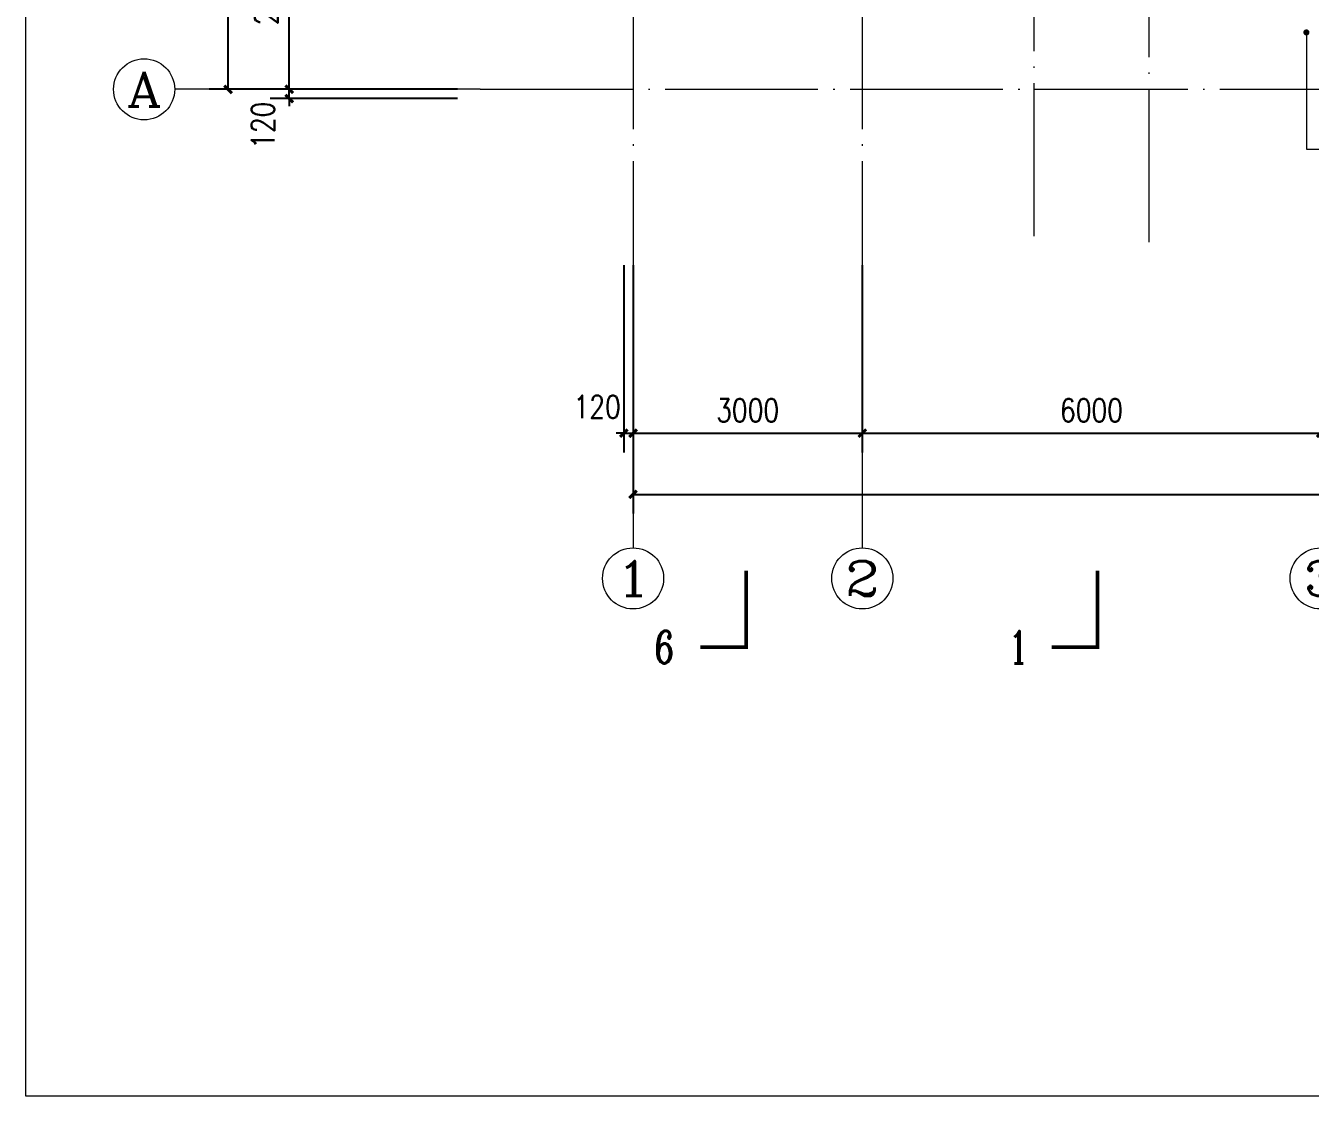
# Model space of a CAD drawing. Extents: x 577108 to 1042908, y 41950 to 81950.
# Drawn here: x 577108 to 593922, y 41950 to 55958 of the extents above; entities that cross this region are included whole.
import ezdxf
from ezdxf.enums import TextEntityAlignment as Align

# ---------------------------------------------------------------- set-up
doc = ezdxf.new("R2010")
doc.units = 0
doc.header["$LTSCALE"] = 1000
doc.header["$MEASUREMENT"] = 0
doc.linetypes.add('DOTE', pattern=[2.42, 2, -0.2, 0.02, -0.2])
doc.layers.get('0').update_dxf_attribs({"linetype": 'CONTINUOUS', "lineweight": 13})
doc.layers.get('Defpoints').update_dxf_attribs({"linetype": 'CONTINUOUS', "lineweight": 5})
for name, color, linetype, lineweight in [('AXIS', 3, 'CONTINUOUS', 15), ('AXIS_TEXT', 7, 'CONTINUOUS', 20), ('DIM_LEAD', 3, 'CONTINUOUS', 15), ('DIM_SYMB', 3, 'CONTINUOUS', 15), ('DOTE', 1, 'DOTE', 0), ('LM-S', 8, 'CONTINUOUS', 5), ('PUB_TEXT', 7, 'CONTINUOUS', 20)]:
    doc.layers.add(name, color=color, linetype=linetype, lineweight=lineweight)
doc.styles.add('_TCH_AXIS', font='COMPLEX', dxfattribs={"bigfont": 'GBCBIG'})
doc.styles.add('_TCH_LABEL', font='COMPLEX', dxfattribs={"bigfont": 'GBCBIG'})
doc.styles.add('COMPLEX', font='COMPLEX')
doc.styles.add('DIM_FONT', font='SIMPLEX.shx', dxfattribs={"width": 0.8, "bigfont": 'hztxt.shx'})
doc.dimstyles.new('DIMN', dxfattribs={"dimtxt": 300, "dimasz": 100, "dimexe": 250, "dimexo": 300, "dimgap": 150, "dimtad": 1, "dimdec": 0, "dimzin": 0, "dimdsep": 46, "dimtxsty": 'DIM_FONT', "dimblk": 'ARCHTICK', "dimcen": 0.09, "dimclrt": 7, "dimazin": 2, "dimtfac": 1, "dimtdec": 0, "dimtix": 1, "dimtmove": 2, "dimatfit": 3, "dimldrblk": 'ARCHTICK', "dimfxl": 0, "dimtolj": 1, "dimtzin": 0, "dimarcsym": 0})

# ---------------------------------------------------------------- blocks, each defined once
blk = doc.blocks.new('_ArchTick')
at = {"color": 0, "linetype": 'ByBlock', "const_width": 0.4}
blk.add_lwpolyline([(-0.5, -0.5), (0.5, 0.5)], dxfattribs=at)
blk = doc.blocks.new('*D431')
at = {"layer": 'AXIS', "color": 0, "lineweight": -2, "transparency": 16777216}
for p, q in [((580558, 55126), (580558, 55226)), ((582758, 55126), (580308, 55126)), ((582758, 55006), (580308, 55006)), ((580558, 55006), (580558, 55126)), ((580558, 55006), (580558, 54906))]:
    blk.add_line(p, q, dxfattribs=at)
at = {"layer": 'Defpoints', "color": 0, "transparency": 16777216}
for p in [(580558, 55126), (583058, 55126), (583058, 55006)]:
    blk.add_point(p, dxfattribs=at)
at = {"layer": 'AXIS', "color": 0, "lineweight": -2, "transparency": 16777216, "xscale": 100, "yscale": 100, "zscale": 100}
for p, rotation in [((580558, 55126), 270), ((580558, 55006), 90)]:
    blk.add_blockref('_ArchTick', p, dxfattribs=dict(at, rotation=rotation))
at = {"layer": 'AXIS', "color": 7, "transparency": 16777216, "insert": (580213, 54656), "char_height": 300, "attachment_point": 5, "rotation": 90, "style": 'DIM_FONT'}
blk.add_mtext('\\A1;120', dxfattribs=at)
blk = doc.blocks.new('*D432')
at = {"layer": 'AXIS', "color": 0, "lineweight": -2, "transparency": 16777216}
for p, q in [((582758, 57626), (580308, 57626)), ((580558, 55126), (580558, 57626)), ((582758, 55126), (580308, 55126))]:
    blk.add_line(p, q, dxfattribs=at)
at = {"layer": 'Defpoints', "color": 0, "transparency": 16777216}
for p in [(580558, 57626), (583058, 57626), (583058, 55126)]:
    blk.add_point(p, dxfattribs=at)
at = {"layer": 'AXIS', "color": 0, "lineweight": -2, "transparency": 16777216, "xscale": 100, "yscale": 100, "zscale": 100}
for p, rotation in [((580558, 57626), 90), ((580558, 55126), 270)]:
    blk.add_blockref('_ArchTick', p, dxfattribs=dict(at, rotation=rotation))
at = {"layer": 'AXIS', "color": 7, "transparency": 16777216, "insert": (580258, 56376), "char_height": 300, "attachment_point": 5, "rotation": 90, "style": 'DIM_FONT'}
blk.add_mtext('\\A1;2500', dxfattribs=at)
blk = doc.blocks.new('*D439')
at = {"layer": 'AXIS', "color": 0, "lineweight": -2, "transparency": 16777216}
for p, q in [((582758, 69126), (579508, 69126)), ((579758, 55126), (579758, 69126)), ((582758, 55126), (579508, 55126))]:
    blk.add_line(p, q, dxfattribs=at)
at = {"layer": 'Defpoints', "color": 0, "transparency": 16777216}
for p in [(579758, 69126), (583058, 69126), (583058, 55126)]:
    blk.add_point(p, dxfattribs=at)
at = {"layer": 'AXIS', "color": 0, "lineweight": -2, "transparency": 16777216, "xscale": 100, "yscale": 100, "zscale": 100}
for p, rotation in [((579758, 69126), 90), ((579758, 55126), 270)]:
    blk.add_blockref('_ArchTick', p, dxfattribs=dict(at, rotation=rotation))
at = {"layer": 'AXIS', "color": 7, "transparency": 16777216, "insert": (579458, 62126), "char_height": 300, "attachment_point": 5, "rotation": 90, "style": 'DIM_FONT'}
blk.add_mtext('\\A1;14000', dxfattribs=at)
blk = doc.blocks.new('*D440')
at = {"layer": 'AXIS', "color": 0, "lineweight": -2, "transparency": 16777216}
for p, q in [((584938, 52826), (584938, 50376)), ((585058, 52826), (585058, 50376)), ((584938, 50626), (584838, 50626)), ((584938, 50626), (585058, 50626)), ((585058, 50626), (585158, 50626))]:
    blk.add_line(p, q, dxfattribs=at)
at = {"layer": 'Defpoints', "color": 0, "transparency": 16777216}
for p in [(584938, 53126), (585058, 53126), (585058, 50626)]:
    blk.add_point(p, dxfattribs=at)
at = {"layer": 'AXIS', "color": 0, "lineweight": -2, "transparency": 16777216, "xscale": 100, "yscale": 100, "zscale": 100}
blk.add_blockref('_ArchTick', (584938, 50626), dxfattribs=at)
at = {"layer": 'AXIS', "color": 0, "lineweight": -2, "transparency": 16777216, "xscale": 100, "yscale": 100, "zscale": 100, "rotation": 180}
blk.add_blockref('_ArchTick', (585058, 50626), dxfattribs=at)
at = {"layer": 'AXIS', "color": 7, "transparency": 16777216, "insert": (584588, 50971), "char_height": 300, "attachment_point": 5, "style": 'DIM_FONT'}
blk.add_mtext('\\A1;120', dxfattribs=at)
blk = doc.blocks.new('*D441')
at = {"layer": 'AXIS', "color": 0, "lineweight": -2, "transparency": 16777216}
for p, q in [((585058, 52826), (585058, 50376)), ((588058, 52826), (588058, 50376)), ((585058, 50626), (588058, 50626))]:
    blk.add_line(p, q, dxfattribs=at)
at = {"layer": 'Defpoints', "color": 0, "transparency": 16777216}
for p in [(585058, 53126), (588058, 53126), (588058, 50626)]:
    blk.add_point(p, dxfattribs=at)
at = {"layer": 'AXIS', "color": 0, "lineweight": -2, "transparency": 16777216, "xscale": 100, "yscale": 100, "zscale": 100, "rotation": 180}
blk.add_blockref('_ArchTick', (585058, 50626), dxfattribs=at)
at = {"layer": 'AXIS', "color": 0, "lineweight": -2, "transparency": 16777216, "xscale": 100, "yscale": 100, "zscale": 100}
blk.add_blockref('_ArchTick', (588058, 50626), dxfattribs=at)
at = {"layer": 'AXIS', "color": 7, "transparency": 16777216, "insert": (586558, 50926), "char_height": 300, "attachment_point": 5, "style": 'DIM_FONT'}
blk.add_mtext('\\A1;3000', dxfattribs=at)
blk = doc.blocks.new('*D442')
at = {"layer": 'AXIS', "color": 0, "lineweight": -2, "transparency": 16777216}
for p, q in [((588058, 52826), (588058, 50376)), ((594058, 52826), (594058, 50376)), ((588058, 50626), (594058, 50626))]:
    blk.add_line(p, q, dxfattribs=at)
at = {"layer": 'Defpoints', "color": 0, "transparency": 16777216}
for p in [(588058, 53126), (594058, 53126), (594058, 50626)]:
    blk.add_point(p, dxfattribs=at)
at = {"layer": 'AXIS', "color": 0, "lineweight": -2, "transparency": 16777216, "xscale": 100, "yscale": 100, "zscale": 100, "rotation": 180}
blk.add_blockref('_ArchTick', (588058, 50626), dxfattribs=at)
at = {"layer": 'AXIS', "color": 0, "lineweight": -2, "transparency": 16777216, "xscale": 100, "yscale": 100, "zscale": 100}
blk.add_blockref('_ArchTick', (594058, 50626), dxfattribs=at)
at = {"layer": 'AXIS', "color": 7, "transparency": 16777216, "insert": (591058, 50926), "char_height": 300, "attachment_point": 5, "style": 'DIM_FONT'}
blk.add_mtext('\\A1;6000', dxfattribs=at)
blk = doc.blocks.new('*D448')
at = {"layer": 'AXIS', "color": 0, "lineweight": -2, "transparency": 16777216}
for p, q in [((585058, 52826), (585058, 49576)), ((615558, 52826), (615558, 49576)), ((585058, 49826), (615558, 49826))]:
    blk.add_line(p, q, dxfattribs=at)
at = {"layer": 'Defpoints', "color": 0, "transparency": 16777216}
for p in [(585058, 53126), (615558, 53126), (615558, 49826)]:
    blk.add_point(p, dxfattribs=at)
at = {"layer": 'AXIS', "color": 0, "lineweight": -2, "transparency": 16777216, "xscale": 100, "yscale": 100, "zscale": 100, "rotation": 180}
blk.add_blockref('_ArchTick', (585058, 49826), dxfattribs=at)
at = {"layer": 'AXIS', "color": 0, "lineweight": -2, "transparency": 16777216, "xscale": 100, "yscale": 100, "zscale": 100}
blk.add_blockref('_ArchTick', (615558, 49826), dxfattribs=at)
at = {"layer": 'AXIS', "color": 7, "transparency": 16777216, "insert": (600308, 50126), "char_height": 300, "attachment_point": 5, "style": 'DIM_FONT'}
blk.add_mtext('\\A1;30500', dxfattribs=at)
blk = doc.blocks.new('_AXISO')
blk.add_circle((0, 0), 0.5)
at = {"layer": 'AXIS_TEXT', "style": 'COMPLEX', "width": 1.041667}
blk.add_attdef('A', text='', height=0.56, dxfattribs=at).set_placement((-0.25, -0.28), (0.25, -0.28), align=Align.FIT)

msp = doc.modelspace()

# ---------------------------------------------------------------- linework, layer by layer
at = {"layer": 'AXIS'}
for p, q in [((583058.4301, 55126.3111), (579058.4301, 55126.3111)), ((585058.4301, 53126.3111), (585058.4301, 49126.3111)), ((588058.4301, 53126.3111), (588058.4301, 49126.3111))]:
    msp.add_line(p, q, dxfattribs=at)
at = {"layer": 'DIM_LEAD'}
for p, q in [((593870.9242, 55870.2098), (593870.9242, 54341.0426)), ((593870.9242, 54341.0426), (595160.6294, 54341.0426))]:
    msp.add_line(p, q, dxfattribs=at)
at = {"layer": 'DIM_LEAD', "const_width": 40}
msp.add_lwpolyline([(593870.9242, 55890.2098, 1), (593870.9242, 55850.2098, 1)], format="xyb", close=True, dxfattribs=at)
at = {"layer": 'DIM_SYMB', "const_width": 50}
for points in [[(586538.6199, 48826.3111), (586538.6199, 47826.3111), (585938.6199, 47826.3111)], [(591136.6051, 48826.3111), (591136.6051, 47826.3111), (590536.6051, 47826.3111)]]:
    msp.add_lwpolyline(points, dxfattribs=at)
at = {"layer": 'DOTE'}
for p, q in [((585058.4301, 71126.3111), (585058.4301, 53126.3111)), ((588058.4301, 71126.3111), (588058.4301, 53126.3111)), ((590303.4301, 57626.3111), (590303.4301, 53126.3111)), ((591813.4301, 53126.3111), (591813.4301, 57626.3111)), ((583058.4301, 55126.3111), (620558.4301, 55126.3111))]:
    msp.add_line(p, q, dxfattribs=at)
at = {"layer": 'LM-S'}
msp.add_lwpolyline([(577108.4301, 81950.2272), (626508.4301, 81950.2272), (626508.4301, 41950.2272), (577108.4301, 41950.2272)], close=True, dxfattribs=at)

# ---------------------------------------------------------------- block references
at = {"layer": 'AXIS'}
ref = msp.add_blockref('_AXISO', (578658.4301, 55126.3111), dxfattribs=dict(at, xscale=800, yscale=800, zscale=800))
ref.add_attrib('A', 'A', dxfattribs={"layer": 'AXIS_TEXT', "height": 452.5483, "style": '_TCH_AXIS', "width": 1.166667}).set_placement((578432.1559, 54900.037), (578884.7042, 54900.037), align=Align.FIT)
ref = msp.add_blockref('_AXISO', (585058.4301, 48726.3111), dxfattribs=dict(at, xscale=800, yscale=800, zscale=800))
ref.add_attrib('A', '1', dxfattribs={"layer": 'AXIS_TEXT', "height": 452.5483, "style": '_TCH_AXIS', "width": 2.333333}).set_placement((584832.1559, 48500.037), (585284.7042, 48500.037), align=Align.FIT)
ref = msp.add_blockref('_AXISO', (588058.4301, 48726.3111), dxfattribs=dict(at, xscale=800, yscale=800, zscale=800))
ref.add_attrib('A', '2', dxfattribs={"layer": 'AXIS_TEXT', "height": 452.5483, "style": '_TCH_AXIS', "width": 1.5}).set_placement((587832.1559, 48500.037), (588284.7042, 48500.037), align=Align.FIT)
ref = msp.add_blockref('_AXISO', (594058.4301, 48726.3111), dxfattribs=dict(at, xscale=800, yscale=800, zscale=800))
ref.add_attrib('A', '3', dxfattribs={"layer": 'AXIS_TEXT', "height": 452.5483, "style": '_TCH_AXIS', "width": 1.5}).set_placement((593832.1559, 48500.037), (594284.7042, 48500.037), align=Align.FIT)

# ---------------------------------------------------------------- texts
at = {"layer": 'PUB_TEXT', "style": '_TCH_LABEL', "width": 0.705882}
for s, p in [('6', (585338.6199, 47613.8111)), ('1', (589972.3194, 47613.8111))]:
    msp.add_text(s, height=425, dxfattribs=at).set_placement(p)

# ---------------------------------------------------------------- dimensions: what is measured, and where the dimension line sits
at = {"layer": 'AXIS'}
for p1, p2, distance, picture, middle in [((583058.4301, 55126.3111), (583058.4301, 69126.3111), 3300, '*D439', (579458.4301, 62126.3111)), ((583058.4301, 55126.3111), (583058.4301, 57626.3111), 2500, '*D432', (580258.4301, 56376.3111)), ((585058.4301, 53126.3111), (588058.4301, 53126.3111), -2500, '*D441', (586558.4301, 50926.3111)), ((585058.4301, 53126.3111), (615558.4301, 53126.3111), -3300, '*D448', (600308.4301, 50126.3111)), ((588058.4301, 53126.3111), (594058.4301, 53126.3111), -2500, '*D442', (591058.4301, 50926.3111))]:
    dim = msp.add_aligned_dim(p1=p1, p2=p2, distance=distance, dimstyle='DIMN', dxfattribs=at)
    dim.commit()
    dim.dimension.update_dxf_attribs({"geometry": picture, "text_midpoint": middle})
for base, p1, p2, angle, picture, middle in [((580558.4301, 55126.3111), (583058.4301, 55006.3111), (583058.4301, 55126.3111), 90, '*D431', (580213.4301, 54656.3111)), ((585058.4301, 50626.3111), (584938.4301, 53126.3111), (585058.4301, 53126.3111), 0, '*D440', (584588.4301, 50971.3111))]:
    dim = msp.add_linear_dim(base=base, p1=p1, p2=p2, angle=angle, dimstyle='DIMN', dxfattribs=at)
    dim.commit()
    dim.dimension.update_dxf_attribs({"geometry": picture, "text_midpoint": middle, "dimtype": 129})

doc.saveas('drawing.dxf')
